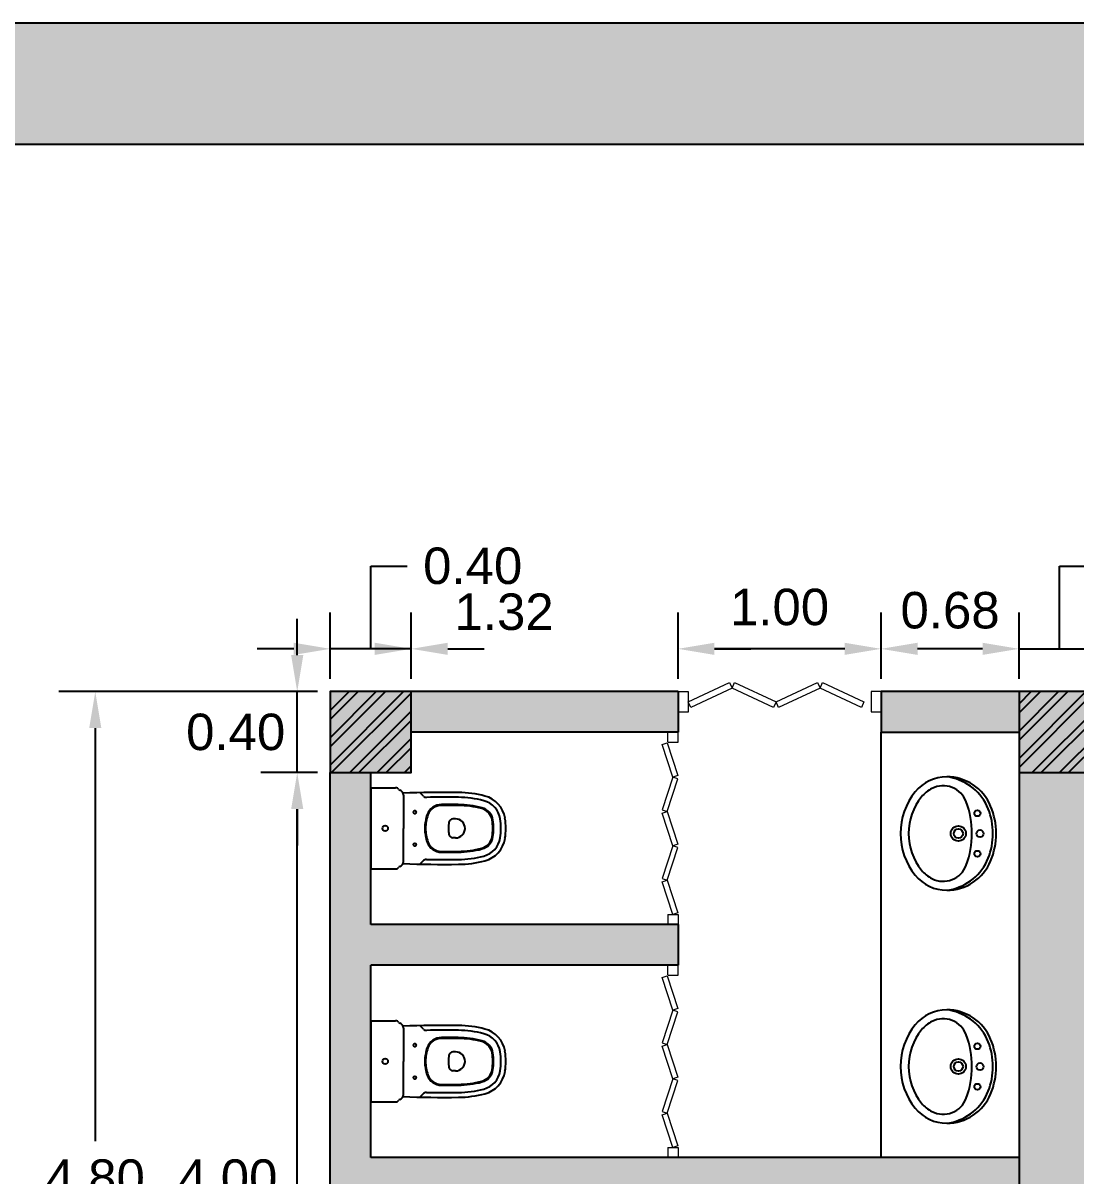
# Model space of a CAD drawing. Header units: millimetres. Extents: x 3409 to 3822, y 896 to 1108.
# Drawn here: x 3680.5 to 3685.7, y 1085.1 to 1090.79 of the extents above; entities that cross this region are included whole.
import ezdxf

# ---------------------------------------------------------------- set-up
doc = ezdxf.new("R2010")
doc.units = ezdxf.units.MM
for name, color, linetype in [('a-epipla', 8, 'Continuous'), ('a-toixoi', 5, 'Continuous'), ('DS_ST_quote 1_50', 7, 'Continuous'), ('edafos', 2, 'Continuous'), ('Layer1', 5, 'Continuous'), ('ypostilwmata', 232, 'Continuous')]:
    doc.layers.add(name, color=color, linetype=linetype)
doc.layers.add('a-portes', color=6, linetype='Continuous', lineweight=9)
doc.styles.get("Standard").update_dxf_attribs({"font": 'arial.ttf'})
doc.dimstyles.get("Standard").update_dxf_attribs({"dimtxt": 0.18, "dimasz": 0.18, "dimexe": 0.18, "dimexo": 0.0625, "dimgap": 0.09, "dimtad": 0, "dimtih": 1, "dimtoh": 1, "dimdec": 4, "dimzin": 0, "dimdsep": 46, "dimtxsty": 'Standard', "dimcen": 0.09, "dimadec": 0, "dimazin": 0, "dimtfac": 1, "dimtdec": 4, "dimtofl": 0, "dimtmove": 0, "dimatfit": 3, "dimfxl": 1, "dimtolj": 1, "dimtzin": 0, "dimarcsym": 0})

# ---------------------------------------------------------------- blocks, each defined once
blk = doc.blocks.new('*D172')
at = {"layer": 'Defpoints', "color": 0, "transparency": 16777216}
for p in [(3685.8188, 1087.7053), (3685.4188, 1087.4941), (3685.8188, 1087.4941)]:
    blk.add_point(p, dxfattribs=at)
at = {"layer": 'DS_ST_quote 1_50', "color": 0, "lineweight": -2, "transparency": 16777216}
for p, q in [((3685.6188, 1087.7053), (3685.6188, 1088.1141)), ((3685.6188, 1088.1141), (3685.7988, 1088.1141)), ((3685.4188, 1087.5566), (3685.4188, 1087.8853)), ((3685.8188, 1087.5566), (3685.8188, 1087.8853)), ((3685.2388, 1087.7053), (3685.0588, 1087.7053)), ((3685.4188, 1087.7053), (3685.8188, 1087.7053)), ((3685.9988, 1087.7053), (3686.1788, 1087.7053))]:
    blk.add_line(p, q, dxfattribs=at)
at = {"layer": 'DS_ST_quote 1_50', "color": 0, "transparency": 16777216}
for points in [[(3685.2388, 1087.7353), (3685.2388, 1087.6753), (3685.4188, 1087.7053)], [(3685.9988, 1087.7353), (3685.9988, 1087.6753), (3685.8188, 1087.7053)]]:
    blk.add_solid(points, dxfattribs=at)
at = {"layer": 'DS_ST_quote 1_50', "color": 0, "transparency": 16777216, "insert": (3686.1222, 1088.1141), "char_height": 0.18, "attachment_point": 5}
blk.add_mtext('\\A1;0.40', dxfattribs=at)
blk = doc.blocks.new('*D229')
at = {"layer": 'Defpoints', "color": 0, "transparency": 16777216}
for p in [(3684.7381, 1087.7053), (3684.7381, 1087.4941), (3685.4188, 1087.4941)]:
    blk.add_point(p, dxfattribs=at)
at = {"layer": 'DS_ST_quote 1_50', "color": 0, "lineweight": -2, "transparency": 16777216}
for p, q in [((3684.7381, 1087.5566), (3684.7381, 1087.8853)), ((3685.4188, 1087.5566), (3685.4188, 1087.8853)), ((3685.2388, 1087.7053), (3684.9181, 1087.7053))]:
    blk.add_line(p, q, dxfattribs=at)
at = {"layer": 'DS_ST_quote 1_50', "color": 0, "transparency": 16777216}
for points in [[(3684.9181, 1087.7353), (3684.9181, 1087.6753), (3684.7381, 1087.7053)], [(3685.2388, 1087.7353), (3685.2388, 1087.6753), (3685.4188, 1087.7053)]]:
    blk.add_solid(points, dxfattribs=at)
at = {"layer": 'DS_ST_quote 1_50', "color": 0, "transparency": 16777216, "insert": (3685.0784, 1087.8947), "char_height": 0.18, "attachment_point": 5}
blk.add_mtext('\\A1;0.68', dxfattribs=at)
blk = doc.blocks.new('*D230')
at = {"layer": 'Defpoints', "color": 0, "transparency": 16777216}
for p in [(3683.7355, 1087.7053), (3683.7355, 1087.4941), (3684.7381, 1087.4941)]:
    blk.add_point(p, dxfattribs=at)
at = {"layer": 'DS_ST_quote 1_50', "color": 0, "lineweight": -2, "transparency": 16777216}
for p, q in [((3683.7355, 1087.5566), (3683.7355, 1087.8853)), ((3684.7381, 1087.5566), (3684.7381, 1087.8853)), ((3684.5581, 1087.7053), (3683.9155, 1087.7053))]:
    blk.add_line(p, q, dxfattribs=at)
at = {"layer": 'DS_ST_quote 1_50', "color": 0, "transparency": 16777216}
for points in [[(3683.9155, 1087.7353), (3683.9155, 1087.6753), (3683.7355, 1087.7053)], [(3684.5581, 1087.7353), (3684.5581, 1087.6753), (3684.7381, 1087.7053)]]:
    blk.add_solid(points, dxfattribs=at)
at = {"layer": 'DS_ST_quote 1_50', "color": 0, "transparency": 16777216, "insert": (3684.2368, 1087.9108), "char_height": 0.18, "attachment_point": 5}
blk.add_mtext('\\A1;1.00', dxfattribs=at)
blk = doc.blocks.new('*D231')
at = {"layer": 'Defpoints', "color": 0, "transparency": 16777216}
for p in [(3682.4188, 1087.7053), (3682.4188, 1087.4941), (3683.7355, 1087.4941)]:
    blk.add_point(p, dxfattribs=at)
at = {"layer": 'DS_ST_quote 1_50', "color": 0, "lineweight": -2, "transparency": 16777216}
for p, q in [((3682.4188, 1087.5566), (3682.4188, 1087.8853)), ((3683.7355, 1087.5566), (3683.7355, 1087.8853)), ((3682.2388, 1087.7053), (3682.0588, 1087.7053)), ((3683.9155, 1087.7053), (3684.0955, 1087.7053))]:
    blk.add_line(p, q, dxfattribs=at)
at = {"layer": 'DS_ST_quote 1_50', "color": 0, "transparency": 16777216}
for points in [[(3682.2388, 1087.7353), (3682.2388, 1087.6753), (3682.4188, 1087.7053)], [(3683.9155, 1087.7353), (3683.9155, 1087.6753), (3683.7355, 1087.7053)]]:
    blk.add_solid(points, dxfattribs=at)
at = {"layer": 'DS_ST_quote 1_50', "color": 0, "transparency": 16777216, "insert": (3682.8771, 1087.8873), "char_height": 0.18, "attachment_point": 5}
blk.add_mtext('\\A1;1.32', dxfattribs=at)
blk = doc.blocks.new('*D249')
at = {"layer": 'Defpoints', "color": 0, "transparency": 16777216}
for p in [(3682.0188, 1087.7053), (3682.0188, 1087.4941), (3682.4188, 1087.4941)]:
    blk.add_point(p, dxfattribs=at)
at = {"layer": 'DS_ST_quote 1_50', "color": 0, "lineweight": -2, "transparency": 16777216}
for p, q in [((3682.2188, 1087.7053), (3682.2188, 1088.1141)), ((3682.2188, 1088.1141), (3682.3988, 1088.1141)), ((3682.0188, 1087.5566), (3682.0188, 1087.8853)), ((3682.4188, 1087.5566), (3682.4188, 1087.8853)), ((3681.8388, 1087.7053), (3681.6588, 1087.7053)), ((3682.4188, 1087.7053), (3682.0188, 1087.7053)), ((3682.5988, 1087.7053), (3682.7788, 1087.7053))]:
    blk.add_line(p, q, dxfattribs=at)
at = {"layer": 'DS_ST_quote 1_50', "color": 0, "transparency": 16777216}
for points in [[(3681.8388, 1087.7353), (3681.8388, 1087.6753), (3682.0188, 1087.7053)], [(3682.5988, 1087.7353), (3682.5988, 1087.6753), (3682.4188, 1087.7053)]]:
    blk.add_solid(points, dxfattribs=at)
at = {"layer": 'DS_ST_quote 1_50', "color": 0, "transparency": 16777216, "insert": (3682.7222, 1088.1141), "char_height": 0.18, "attachment_point": 5}
blk.add_mtext('\\A1;0.40', dxfattribs=at)
blk = doc.blocks.new('*D163')
at = {"layer": 'Defpoints', "color": 0, "transparency": 16777216}
for p in [(3681.8561, 1087.0941), (3682.0188, 1087.0941), (3682.0188, 1083.0941)]:
    blk.add_point(p, dxfattribs=at)
at = {"layer": 'DS_ST_quote 1_50', "color": 0, "lineweight": -2, "transparency": 16777216}
for p, q in [((3681.9563, 1087.0941), (3681.6761, 1087.0941)), ((3681.8561, 1083.2741), (3681.8561, 1086.9141)), ((3681.9563, 1083.0941), (3681.6761, 1083.0941))]:
    blk.add_line(p, q, dxfattribs=at)
at = {"layer": 'DS_ST_quote 1_50', "color": 0, "transparency": 16777216}
for points in [[(3681.8261, 1086.9141), (3681.8861, 1086.9141), (3681.8561, 1087.0941)], [(3681.8261, 1083.2741), (3681.8861, 1083.2741), (3681.8561, 1083.0941)]]:
    blk.add_solid(points, dxfattribs=at)
at = {"layer": 'DS_ST_quote 1_50', "color": 0, "transparency": 16777216, "insert": (3681.5137, 1085.0941), "char_height": 0.18, "attachment_point": 5}
blk.add_mtext('\\A1;4.00', dxfattribs=at)
blk = doc.blocks.new('*D164')
at = {"layer": 'Defpoints', "color": 0, "transparency": 16777216}
for p in [(3681.8561, 1087.4941), (3682.0188, 1087.4941), (3682.0188, 1087.0941)]:
    blk.add_point(p, dxfattribs=at)
at = {"layer": 'DS_ST_quote 1_50', "color": 0, "lineweight": -2, "transparency": 16777216}
for p, q in [((3681.8561, 1087.6741), (3681.8561, 1087.8541)), ((3681.9563, 1087.4941), (3681.6761, 1087.4941)), ((3681.8561, 1087.0941), (3681.8561, 1087.4941)), ((3681.9563, 1087.0941), (3681.6761, 1087.0941)), ((3681.8561, 1086.9141), (3681.8561, 1086.7341))]:
    blk.add_line(p, q, dxfattribs=at)
at = {"layer": 'DS_ST_quote 1_50', "color": 0, "transparency": 16777216}
for points in [[(3681.8261, 1087.6741), (3681.8861, 1087.6741), (3681.8561, 1087.4941)], [(3681.8261, 1086.9141), (3681.8861, 1086.9141), (3681.8561, 1087.0941)]]:
    blk.add_solid(points, dxfattribs=at)
at = {"layer": 'DS_ST_quote 1_50', "color": 0, "transparency": 16777216, "insert": (3681.5524, 1087.2941), "char_height": 0.18, "attachment_point": 5}
blk.add_mtext('\\A1;0.40', dxfattribs=at)
blk = doc.blocks.new('*D222')
at = {"layer": 'Defpoints', "color": 0, "transparency": 16777216}
for p in [(3680.8593, 1087.4941), (3682.0188, 1087.4941), (3682.0188, 1082.6941)]:
    blk.add_point(p, dxfattribs=at)
at = {"layer": 'DS_ST_quote 1_50', "color": 0, "lineweight": -2, "transparency": 16777216}
for p, q in [((3681.9563, 1087.4941), (3680.6793, 1087.4941)), ((3680.8593, 1087.3141), (3680.8593, 1085.276)), ((3680.8593, 1082.8741), (3680.8593, 1084.9122)), ((3681.9563, 1082.6941), (3680.6793, 1082.6941))]:
    blk.add_line(p, q, dxfattribs=at)
at = {"layer": 'DS_ST_quote 1_50', "color": 0, "transparency": 16777216}
for points in [[(3680.8293, 1087.3141), (3680.8893, 1087.3141), (3680.8593, 1087.4941)], [(3680.8293, 1082.8741), (3680.8893, 1082.8741), (3680.8593, 1082.6941)]]:
    blk.add_solid(points, dxfattribs=at)
at = {"layer": 'DS_ST_quote 1_50', "color": 0, "transparency": 16777216, "insert": (3680.8593, 1085.0941), "char_height": 0.18, "attachment_point": 5}
blk.add_mtext('\\A1;4.80', dxfattribs=at)

msp = doc.modelspace()

# ---------------------------------------------------------------- hatches: boundary and pattern name
at = {"layer": 'a-epipla'}
h = msp.add_hatch(dxfattribs=at)
h.set_pattern_fill('ANSI32', color=256, scale=0.01)
h.set_pattern_definition([(45, (264.24471, 2.56293), (-0.067351921, 0.067351921), []), (45, (264.28961, 2.56293), (-0.067351921, 0.067351921), [])])
h.paths.add_polyline_path([(3682.4188, 1087.4941), (3682.0188, 1087.4941), (3682.0188, 1087.0941), (3682.4188, 1087.0941)])
h.paths.add_polyline_path([(3685.8188, 1087.4941), (3685.4188, 1087.4941), (3685.4188, 1087.0941), (3685.8188, 1087.0941)])
h.paths.add_polyline_path([(3689.2188, 1087.4941), (3688.8188, 1087.4941), (3688.8188, 1087.0941), (3689.2188, 1087.0941)])
h.paths.add_polyline_path([(3692.6188, 1087.4941), (3692.2188, 1087.4941), (3692.2188, 1087.0941), (3692.6188, 1087.0941)])
h.paths.add_polyline_path([(3696.0188, 1087.4941), (3695.6188, 1087.4941), (3695.6188, 1087.0941), (3696.0188, 1087.0941)])
h.paths.add_polyline_path([(3696.0188, 1083.0941), (3695.6188, 1083.0941), (3695.6188, 1082.6941), (3696.0188, 1082.6941)])
h.paths.add_polyline_path([(3692.6188, 1083.0941), (3692.2188, 1083.0941), (3692.2188, 1082.6941), (3692.6188, 1082.6941)])
h.paths.add_polyline_path([(3689.2188, 1083.0941), (3688.8188, 1083.0941), (3688.8188, 1082.6941), (3689.2188, 1082.6941)])
h.paths.add_polyline_path([(3685.8188, 1083.0941), (3685.4188, 1083.0941), (3685.4188, 1082.6941), (3685.8188, 1082.6941)])
h.paths.add_polyline_path([(3682.4188, 1083.0941), (3682.0188, 1083.0941), (3682.0188, 1082.6941), (3682.4188, 1082.6941)])
h.paths.add_polyline_path([(3699.4188, 1087.4941), (3699.0188, 1087.4941), (3699.0188, 1087.0941), (3699.4188, 1087.0941)])
h.paths.add_polyline_path([(3702.8188, 1087.4941), (3702.4188, 1087.4941), (3702.4188, 1087.0941), (3702.8188, 1087.0941)])
h.paths.add_polyline_path([(3706.2188, 1087.4941), (3705.8188, 1087.4941), (3705.8188, 1087.0941), (3706.2188, 1087.0941)])
h.paths.add_polyline_path([(3709.6188, 1087.4941), (3709.2188, 1087.4941), (3709.2188, 1087.0941), (3709.6188, 1087.0941)])
h.paths.add_polyline_path([(3709.6188, 1083.0941), (3709.2188, 1083.0941), (3709.2188, 1082.6941), (3709.6188, 1082.6941)])
h.paths.add_polyline_path([(3706.2188, 1083.0941), (3705.8188, 1083.0941), (3705.8188, 1082.6941), (3706.2188, 1082.6941)])
h.paths.add_polyline_path([(3702.8188, 1083.0941), (3702.4188, 1083.0941), (3702.4188, 1082.6941), (3702.8188, 1082.6941)])
h.paths.add_polyline_path([(3699.4188, 1083.0941), (3699.0188, 1083.0941), (3699.0188, 1082.6941), (3699.4188, 1082.6941)])
h.paths.add_polyline_path([(3716.0188, 1087.4941), (3715.6188, 1087.4941), (3715.6188, 1087.0941), (3716.0188, 1087.0941)])
h.paths.add_polyline_path([(3719.4188, 1087.4941), (3719.0188, 1087.4941), (3719.0188, 1087.0941), (3719.4188, 1087.0941)])
h.paths.add_polyline_path([(3722.8188, 1087.4941), (3722.4188, 1087.4941), (3722.4188, 1087.0941), (3722.8188, 1087.0941)])
h.paths.add_polyline_path([(3726.2188, 1087.4941), (3725.8188, 1087.4941), (3725.8188, 1087.0941), (3726.2188, 1087.0941)])
h.paths.add_polyline_path([(3716.0188, 1083.0941), (3715.6188, 1083.0941), (3715.6188, 1082.6941), (3716.0188, 1082.6941)])
h.paths.add_polyline_path([(3719.4188, 1083.0941), (3719.0188, 1083.0941), (3719.0188, 1082.6941), (3719.4188, 1082.6941)])
h.paths.add_polyline_path([(3722.8188, 1083.0941), (3722.4188, 1083.0941), (3722.4188, 1082.6941), (3722.8188, 1082.6941)])
h.paths.add_polyline_path([(3726.2188, 1083.0941), (3725.8188, 1083.0941), (3725.8188, 1082.6941), (3726.2188, 1082.6941)])
h.paths.add_polyline_path([(3729.6188, 1087.4941), (3729.2188, 1087.4941), (3729.2188, 1087.0941), (3729.6188, 1087.0941)])
h.paths.add_polyline_path([(3733.0188, 1087.4941), (3732.6188, 1087.4941), (3732.6188, 1087.0941), (3733.0188, 1087.0941)])
h.paths.add_polyline_path([(3736.4188, 1087.4941), (3736.0188, 1087.4941), (3736.0188, 1087.0941), (3736.4188, 1087.0941)])
h.paths.add_polyline_path([(3739.8188, 1087.4941), (3739.4188, 1087.4941), (3739.4188, 1087.0941), (3739.8188, 1087.0941)])
h.paths.add_polyline_path([(3743.2188, 1087.4941), (3742.8188, 1087.4941), (3742.8188, 1087.0941), (3743.2188, 1087.0941)])
h.paths.add_polyline_path([(3743.2188, 1083.0941), (3742.8188, 1083.0941), (3742.8188, 1082.6941), (3743.2188, 1082.6941)])
h.paths.add_polyline_path([(3739.8188, 1083.0941), (3739.4188, 1083.0941), (3739.4188, 1082.6941), (3739.8188, 1082.6941)])
h.paths.add_polyline_path([(3736.4188, 1083.0941), (3736.0188, 1083.0941), (3736.0188, 1082.6941), (3736.4188, 1082.6941)])
h.paths.add_polyline_path([(3733.0188, 1083.0941), (3732.6188, 1083.0941), (3732.6188, 1082.6941), (3733.0188, 1082.6941)])
h.paths.add_polyline_path([(3729.6188, 1083.0941), (3729.2188, 1083.0941), (3729.2188, 1082.6941), (3729.6188, 1082.6941)])
h = msp.add_hatch(dxfattribs=at)
h.set_pattern_fill('AR-CONC', color=256, scale=0.00088)
h.set_pattern_definition([(50, (264.24471, 2.56293), (0.1603225087, -0.0140263953), [0.016764, -0.184404]), (355, (264.24471, 2.56293), (-0.031014211, 0.168130024), [0.0134112, -0.147523714]), (100.4514447, (264.25807, 2.56176), (0.1293082974, 0.154103622), [0.014247208, -0.156719415]), (46.1842, (264.24471, 2.60764), (0.238549556, -0.036997249), [0.025146, -0.276606]), (96.6355576, (264.2646, 2.60455), (0.208915638, 0.21773499), [0.02137082, -0.235079335]), (351.184151, (264.2447, 2.60764), (0.208915638, 0.21773499), [0.020116771, -0.221284564]), (21, (264.26706, 2.59646), (0.1334206643, -0.0899933744), [0.016764, -0.184404]), (326, (264.26706, 2.59646), (0.054385785, 0.16208541), [0.0134112, -0.1475232]), (71.451445, (264.27818, 2.58896), (0.187806449, 0.0720920366), [0.014247208, -0.156719145]), (37.5, (264.24471, 2.562933), (0.0027179709, 0.0744084342), [0, -0.14573504, 0, -0.1497584, 0, -0.148082]), (7.5, (264.24471, 2.56293), (0.058801303, 0.0881589058), [0, -0.08538464, 0, -0.14238224, 0, -0.0564388]), (327.5, (264.194866, 2.56293), (0.1193197237, -0.0050412947), [0, -0.05588, 0, -0.1743456, 0, -0.2313432]), (317.5, (264.17251, 2.56293), (0.1303536796, 0.022375312), [0, -0.072644, 0, -0.11578336, 0, -0.1642872])])
h.paths.add_polyline_path([(3682.4188, 1087.4941), (3682.0188, 1087.4941), (3682.0188, 1087.0941), (3682.4188, 1087.0941)])
h.paths.add_polyline_path([(3685.8188, 1087.4941), (3685.4188, 1087.4941), (3685.4188, 1087.0941), (3685.8188, 1087.0941)])
h.paths.add_polyline_path([(3682.4188, 1083.0941), (3682.0188, 1083.0941), (3682.0188, 1082.6941), (3682.4188, 1082.6941)])
h.paths.add_polyline_path([(3685.8188, 1083.0941), (3685.4188, 1083.0941), (3685.4188, 1082.6941), (3685.8188, 1082.6941)])
h.paths.add_polyline_path([(3689.2188, 1087.4941), (3688.8188, 1087.4941), (3688.8188, 1087.0941), (3689.2188, 1087.0941)])
h.paths.add_polyline_path([(3689.2188, 1083.0941), (3688.8188, 1083.0941), (3688.8188, 1082.6941), (3689.2188, 1082.6941)])
h.paths.add_polyline_path([(3692.6188, 1083.0941), (3692.2188, 1083.0941), (3692.2188, 1082.6941), (3692.6188, 1082.6941)])
h.paths.add_polyline_path([(3692.6188, 1087.4941), (3692.2188, 1087.4941), (3692.2188, 1087.0941), (3692.6188, 1087.0941)])
h.paths.add_polyline_path([(3696.0188, 1087.4941), (3695.6188, 1087.4941), (3695.6188, 1087.0941), (3696.0188, 1087.0941)])
h.paths.add_polyline_path([(3696.0188, 1083.0941), (3695.6188, 1083.0941), (3695.6188, 1082.6941), (3696.0188, 1082.6941)])
h.paths.add_polyline_path([(3699.4188, 1083.0941), (3699.0188, 1083.0941), (3699.0188, 1082.6941), (3699.4188, 1082.6941)])
h.paths.add_polyline_path([(3699.4188, 1087.4941), (3699.0188, 1087.4941), (3699.0188, 1087.0941), (3699.4188, 1087.0941)])
h.paths.add_polyline_path([(3702.8188, 1087.4941), (3702.4188, 1087.4941), (3702.4188, 1087.0941), (3702.8188, 1087.0941)])
h.paths.add_polyline_path([(3702.8188, 1083.0941), (3702.4188, 1083.0941), (3702.4188, 1082.6941), (3702.8188, 1082.6941)])
h.paths.add_polyline_path([(3706.2188, 1087.4941), (3705.8188, 1087.4941), (3705.8188, 1087.0941), (3706.2188, 1087.0941)])
h.paths.add_polyline_path([(3706.2188, 1083.0941), (3705.8188, 1083.0941), (3705.8188, 1082.6941), (3706.2188, 1082.6941)])
h.paths.add_polyline_path([(3709.6188, 1087.4941), (3709.2188, 1087.4941), (3709.2188, 1087.0941), (3709.6188, 1087.0941)])
h.paths.add_polyline_path([(3709.6188, 1083.0941), (3709.2188, 1083.0941), (3709.2188, 1082.6941), (3709.6188, 1082.6941)])
h.paths.add_polyline_path([(3716.0188, 1087.4941), (3715.6188, 1087.4941), (3715.6188, 1087.0941), (3716.0188, 1087.0941)])
h.paths.add_polyline_path([(3719.4188, 1087.4941), (3719.0188, 1087.4941), (3719.0188, 1087.0941), (3719.4188, 1087.0941)])
h.paths.add_polyline_path([(3716.0188, 1083.0941), (3715.6188, 1083.0941), (3715.6188, 1082.6941), (3716.0188, 1082.6941)])
h.paths.add_polyline_path([(3719.4188, 1083.0941), (3719.0188, 1083.0941), (3719.0188, 1082.6941), (3719.4188, 1082.6941)])
h.paths.add_polyline_path([(3722.8188, 1087.4941), (3722.4188, 1087.4941), (3722.4188, 1087.0941), (3722.8188, 1087.0941)])
h.paths.add_polyline_path([(3722.8188, 1083.0941), (3722.4188, 1083.0941), (3722.4188, 1082.6941), (3722.8188, 1082.6941)])
h.paths.add_polyline_path([(3726.2188, 1087.4941), (3725.8188, 1087.4941), (3725.8188, 1087.0941), (3726.2188, 1087.0941)])
h.paths.add_polyline_path([(3726.2188, 1083.0941), (3725.8188, 1083.0941), (3725.8188, 1082.6941), (3726.2188, 1082.6941)])
h.paths.add_polyline_path([(3729.6188, 1087.4941), (3729.2188, 1087.4941), (3729.2188, 1087.0941), (3729.6188, 1087.0941)])
h.paths.add_polyline_path([(3729.6188, 1083.0941), (3729.2188, 1083.0941), (3729.2188, 1082.6941), (3729.6188, 1082.6941)])
h.paths.add_polyline_path([(3733.0188, 1087.4941), (3732.6188, 1087.4941), (3732.6188, 1087.0941), (3733.0188, 1087.0941)])
h.paths.add_polyline_path([(3733.0188, 1083.0941), (3732.6188, 1083.0941), (3732.6188, 1082.6941), (3733.0188, 1082.6941)])
h.paths.add_polyline_path([(3736.4188, 1087.4941), (3736.0188, 1087.4941), (3736.0188, 1087.0941), (3736.4188, 1087.0941)])
h.paths.add_polyline_path([(3736.4188, 1083.0941), (3736.0188, 1083.0941), (3736.0188, 1082.6941), (3736.4188, 1082.6941)])
h.paths.add_polyline_path([(3739.8188, 1087.4941), (3739.4188, 1087.4941), (3739.4188, 1087.0941), (3739.8188, 1087.0941)])
h.paths.add_polyline_path([(3739.8188, 1083.0941), (3739.4188, 1083.0941), (3739.4188, 1082.6941), (3739.8188, 1082.6941)])
h.paths.add_polyline_path([(3743.2188, 1083.0941), (3742.8188, 1083.0941), (3742.8188, 1082.6941), (3743.2188, 1082.6941)])
h.paths.add_polyline_path([(3743.2188, 1087.4941), (3742.8188, 1087.4941), (3742.8188, 1087.0941), (3743.2188, 1087.0941)])
at = {"layer": 'Layer1'}
h = msp.add_hatch(color=256, dxfattribs=at)
h.dxf.hatch_style = 1
h.paths.add_polyline_path([(3679.1188, 1080.6941), (3679.7188, 1080.6941), (3679.7188, 1090.194), (3696.0188, 1090.194), (3696.0188, 1090.794), (3679.1188, 1090.794)])
h.paths.add_polyline_path([(3682.2188, 1084.9941), (3685.4188, 1084.9941), (3685.4188, 1085.1941), (3682.2188, 1085.1941), (3682.2188, 1086.1441), (3683.7355, 1086.1441), (3683.7355, 1086.3441), (3682.2188, 1086.3441), (3682.2188, 1087.0941), (3682.0188, 1087.0941), (3682.0188, 1083.0941), (3682.2188, 1083.0941), (3682.2188, 1083.8441), (3683.7355, 1083.8441), (3683.7355, 1084.0441), (3682.2188, 1084.0441)], flags=17)
h.paths.add_polyline_path([(3683.7355, 1087.2941), (3683.7355, 1087.4941), (3682.4188, 1087.4941), (3682.4188, 1087.2941)], flags=17)
h.paths.add_polyline_path([(3685.4188, 1087.2941), (3685.4188, 1087.4941), (3684.7381, 1087.4941), (3684.7381, 1087.2941)], flags=17)
h.paths.add_polyline_path([(3682.4188, 1082.8941), (3682.4188, 1082.6941), (3683.7354, 1082.6941), (3683.7355, 1082.8941)], flags=17)
h.paths.add_polyline_path([(3684.7381, 1082.8941), (3684.738, 1082.6941), (3685.4188, 1082.6941), (3685.4188, 1082.8941)], flags=17)
h.paths.add_polyline_path([(3685.8188, 1087.0941), (3685.4188, 1087.0941), (3685.4188, 1083.0941), (3685.8188, 1083.0941)], flags=17)
h.paths.add_polyline_path([(3695.6188, 1083.0941), (3696.0188, 1083.0941), (3696.0188, 1087.0941), (3695.6188, 1087.0941)])
h.paths.add_polyline_path([(3699.4188, 1087.0941), (3699.0188, 1087.0941), (3699.0188, 1083.0941), (3699.4188, 1083.0941)])
h.paths.add_polyline_path([(3709.6188, 1087.0941), (3709.2188, 1087.0941), (3709.2188, 1083.2252), (3709.2188, 1083.0941), (3709.6188, 1083.0941)])
h.paths.add_polyline_path([(3715.6188, 1083.0941), (3716.0188, 1083.0941), (3716.0188, 1087.0941), (3715.6188, 1087.0941)])

# ---------------------------------------------------------------- linework, layer by layer
at = {"layer": 'a-epipla'}
for p, q in [((3684.7382, 1085.1941), (3684.7383, 1087.2941)), ((3682.2188, 1087.0191), (3682.3415, 1087.0191)), ((3682.2188, 1087.0191), (3682.2188, 1086.6191)), ((3682.4795, 1086.9779), (3682.462, 1086.9955)), ((3682.3805, 1086.9831), (3682.3805, 1086.8191)), ((3682.3805, 1086.6551), (3682.3805, 1086.8191)), ((3682.6375, 1086.8661), (3682.6248, 1086.8661)), ((3682.6375, 1086.7721), (3682.6248, 1086.7721)), ((3682.4795, 1086.6602), (3682.462, 1086.6427)), ((3682.2188, 1086.6191), (3682.3415, 1086.6191)), ((3682.2188, 1085.8691), (3682.3415, 1085.8691)), ((3682.2188, 1085.8691), (3682.2188, 1085.4691)), ((3682.3805, 1085.8331), (3682.3805, 1085.6691)), ((3682.4795, 1085.8279), (3682.462, 1085.8455)), ((3682.6375, 1085.7161), (3682.6248, 1085.7161)), ((3682.3805, 1085.5051), (3682.3805, 1085.6691)), ((3682.6375, 1085.6221), (3682.6248, 1085.6221)), ((3682.4795, 1085.5102), (3682.462, 1085.4927)), ((3682.2188, 1085.4691), (3682.3415, 1085.4691))]:
    msp.add_line(p, q, dxfattribs=at)
for centre, radius in [((3682.4365, 1086.8991), 0.0075), ((3685.2132, 1086.8937), 0.015), ((3682.2905, 1086.8191), 0.0135), ((3682.2905, 1086.8191), 0.0135), ((3685.1192, 1086.7937), 0.0375), ((3685.1192, 1086.7937), 0.023), ((3685.2262, 1086.7937), 0.0175), ((3682.4365, 1086.7391), 0.0075), ((3685.2132, 1086.6937), 0.015), ((3682.4365, 1085.7491), 0.0075), ((3685.2132, 1085.7437), 0.015), ((3682.2905, 1085.6691), 0.0135), ((3682.2905, 1085.6691), 0.0135), ((3685.1192, 1085.6437), 0.0375), ((3685.1192, 1085.6437), 0.023), ((3685.2262, 1085.6437), 0.0175), ((3682.4365, 1085.5891), 0.0075), ((3685.2132, 1085.5437), 0.015)]:
    msp.add_circle(centre, radius, dxfattribs=at)
for centre, radius, start, end in [((3685.0617, 1086.8737), 0.2, 90, 140.9171), ((3685.0617, 1086.8387), 0.235, 22.7144, 90), ((3685.028, 1086.818), 0.258, 22.1793, 79.0033), ((3682.3415, 1087.0001), 0.019, 34.9372, 90), ((3682.3653, 1087.0167), 0.01, 214.9372, 253.7848), ((3682.3555, 1086.9831), 0.025, 360, 73.7848), ((3682.5835, 1081.4968), 5.5, 89.2905, 92.1362), ((3682.6448, 1086.4464), 0.55, 75.4605, 89.2905), ((3685.028, 1086.7695), 0.258, 277.4953, 277.4953), ((3685.1602, 1086.7937), 0.3269, 140.9171, 180), ((3685.0617, 1086.8737), 0.16, 117.069, 140.9171), ((3685.0442, 1086.908), 0.1215, 20.3585, 117.069), ((3682.4937, 1086.9921), 0.02, 225, 270.9364), ((3682.5835, 1081.4968), 5.476, 89.2905, 90.9364), ((3682.5681, 1086.8618), 0.075, 90.1648, 160.016), ((3682.5681, 1086.8618), 0.071, 90.1648, 160.016), ((3682.5835, 1081.4968), 5.44, 89.2905, 90.1648), ((3682.5835, 1081.4968), 5.436, 89.2905, 90.1648), ((3682.6448, 1086.4464), 0.49, 75.4605, 89.2905), ((3682.6448, 1086.4464), 0.486, 75.4605, 89.2905), ((3682.6448, 1086.4464), 0.526, 75.4605, 89.2905), ((3682.7492, 1086.8491), 0.11, 8.8162, 75.4605), ((3682.7492, 1086.8491), 0.134, 8.8162, 75.4605), ((3685.1602, 1086.7937), 0.2869, 140.9171, 180), ((3684.7362, 1086.7937), 0.45, 360, 20.3585), ((3684.9542, 1086.7937), 0.3515, 360, 22.7144), ((3682.6855, 1086.8191), 0.2, 160.016, 180), ((3682.6855, 1086.8191), 0.196, 160.016, 180), ((3682.7492, 1086.8491), 0.07, 8.8162, 75.4605), ((3682.7492, 1086.8491), 0.074, 8.8162, 75.4605), ((3684.9542, 1086.7937), 0.3355, 360, 21.2533), ((3682.6855, 1086.8191), 0.2, 180, 199.984), ((3682.6855, 1086.8191), 0.196, 180, 199.984), ((3682.7825, 1086.8191), 0.18, 170.2849, 180), ((3682.7825, 1086.8191), 0.18, 180, 189.7151), ((3682.6248, 1086.8461), 0.02, 90, 170.2849), ((3682.6375, 1086.8191), 0.047, 360, 90), ((3682.6375, 1086.8191), 0.047, 270, 360), ((3682.5555, 1086.8191), 0.266, 360, 8.8162), ((3682.5555, 1086.8191), 0.266, 351.1838, 360), ((3682.5555, 1086.8191), 0.27, 360, 8.8162), ((3682.5555, 1086.8191), 0.27, 351.1838, 360), ((3682.5555, 1086.8191), 0.306, 360, 8.8162), ((3682.5555, 1086.8191), 0.306, 351.1838, 360), ((3682.5555, 1086.8191), 0.33, 360, 8.8162), ((3682.5555, 1086.8191), 0.33, 351.1838, 360), ((3682.6248, 1086.7921), 0.02, 189.7151, 270), ((3682.7492, 1086.789), 0.07, 284.5395, 351.1838), ((3682.7492, 1086.789), 0.074, 284.5395, 351.1838), ((3682.7492, 1086.789), 0.11, 284.5395, 351.1838), ((3682.7492, 1086.789), 0.134, 284.5395, 351.1838), ((3685.1602, 1086.7937), 0.3269, 180, 219.0829), ((3685.1602, 1086.7937), 0.2869, 180, 219.0829), ((3684.7362, 1086.7937), 0.45, 339.6415, 360), ((3684.9542, 1086.7937), 0.3355, 338.7467, 360), ((3684.9542, 1086.7937), 0.3515, 337.2856, 360), ((3682.5681, 1086.7764), 0.075, 199.984, 269.8352), ((3682.5681, 1086.7764), 0.071, 199.984, 269.8352), ((3682.5835, 1092.1413), 5.436, 269.8352, 270.7095), ((3682.5835, 1092.1413), 5.44, 269.8352, 270.7095), ((3682.6448, 1087.1917), 0.486, 270.7095, 284.5395), ((3682.6448, 1087.1917), 0.49, 270.7095, 284.5395), ((3682.3555, 1086.6551), 0.025, 286.2152, 0), ((3682.5835, 1092.1413), 5.5, 267.8638, 270.7095), ((3682.4937, 1086.6461), 0.02, 89.0636, 135), ((3682.5835, 1092.1413), 5.476, 269.0636, 270.7095), ((3682.6448, 1087.1917), 0.526, 270.7095, 284.5395), ((3682.6448, 1087.1917), 0.55, 270.7095, 284.5395), ((3685.0617, 1086.7487), 0.235, 270, 337.2856), ((3685.028, 1086.7695), 0.258, 280.9967, 337.8207), ((3682.3415, 1086.6381), 0.019, 270, 325.0628), ((3682.3653, 1086.6215), 0.01, 106.2152, 145.0628), ((3685.0617, 1086.7137), 0.2, 219.0829, 270), ((3685.0617, 1086.7137), 0.16, 219.0829, 242.931), ((3685.0442, 1086.6794), 0.1215, 242.931, 339.6415), ((3685.0617, 1085.7237), 0.2, 90, 140.9171), ((3685.0617, 1085.6887), 0.235, 22.7144, 90), ((3685.028, 1085.668), 0.258, 22.1793, 79.0033), ((3682.3415, 1085.8501), 0.019, 34.9372, 90), ((3682.3653, 1085.8667), 0.01, 214.9372, 253.7848), ((3682.3555, 1085.8331), 0.025, 360, 73.7848), ((3685.028, 1085.6195), 0.258, 277.4953, 277.4953), ((3685.1602, 1085.6437), 0.3269, 140.9171, 180), ((3685.0617, 1085.7237), 0.16, 117.069, 140.9171), ((3685.0442, 1085.758), 0.1215, 20.3585, 117.069), ((3682.5835, 1080.3468), 5.5, 89.2905, 92.1362), ((3682.4937, 1085.8421), 0.02, 225, 270.9364), ((3682.5835, 1080.3468), 5.476, 89.2905, 90.9364), ((3682.6448, 1085.2964), 0.526, 75.4605, 89.2905), ((3682.6448, 1085.2964), 0.55, 75.4605, 89.2905), ((3682.7492, 1085.6991), 0.11, 8.8162, 75.4605), ((3682.7492, 1085.6991), 0.134, 8.8162, 75.4605), ((3685.1602, 1085.6437), 0.2869, 140.9171, 180), ((3684.7362, 1085.6437), 0.45, 360, 20.3585), ((3682.6855, 1085.6691), 0.2, 160.016, 180), ((3682.6855, 1085.6691), 0.196, 160.016, 180), ((3682.5681, 1085.7118), 0.075, 90.1648, 160.016), ((3682.5681, 1085.7118), 0.071, 90.1648, 160.016), ((3682.5835, 1080.3468), 5.44, 89.2905, 90.1648), ((3682.5835, 1080.3468), 5.436, 89.2905, 90.1648), ((3682.6448, 1085.2964), 0.49, 75.4605, 89.2905), ((3682.6448, 1085.2964), 0.486, 75.4605, 89.2905), ((3682.7492, 1085.6991), 0.07, 8.8162, 75.4605), ((3682.7492, 1085.6991), 0.074, 8.8162, 75.4605), ((3684.9542, 1085.6437), 0.3355, 360, 21.2533), ((3684.9542, 1085.6437), 0.3515, 360, 22.7144), ((3682.7825, 1085.6691), 0.18, 170.2849, 180), ((3682.6248, 1085.6961), 0.02, 90, 170.2849), ((3682.6375, 1085.6691), 0.047, 360, 90), ((3682.5555, 1085.6691), 0.266, 360, 8.8162), ((3682.5555, 1085.6691), 0.27, 360, 8.8162), ((3682.5555, 1085.6691), 0.306, 360, 8.8162), ((3682.5555, 1085.6691), 0.33, 360, 8.8162), ((3682.6855, 1085.6691), 0.2, 180, 199.984), ((3682.6855, 1085.6691), 0.196, 180, 199.984), ((3682.7825, 1085.6691), 0.18, 180, 189.7151), ((3682.6248, 1085.6421), 0.02, 189.7151, 270), ((3682.6375, 1085.6691), 0.047, 270, 360), ((3682.7492, 1085.639), 0.07, 284.5395, 351.1838), ((3682.7492, 1085.639), 0.074, 284.5395, 351.1838), ((3682.7492, 1085.639), 0.11, 284.5395, 351.1838), ((3682.5555, 1085.6691), 0.266, 351.1838, 360), ((3682.5555, 1085.6691), 0.27, 351.1838, 360), ((3682.5555, 1085.6691), 0.306, 351.1838, 360), ((3682.5555, 1085.6691), 0.33, 351.1838, 360), ((3685.1602, 1085.6437), 0.3269, 180, 219.0829), ((3685.1602, 1085.6437), 0.2869, 180, 219.0829), ((3684.7362, 1085.6437), 0.45, 339.6415, 360), ((3684.9542, 1085.6437), 0.3355, 338.7467, 360), ((3684.9542, 1085.6437), 0.3515, 337.2856, 360), ((3682.5681, 1085.6264), 0.075, 199.984, 269.8352), ((3682.5681, 1085.6264), 0.071, 199.984, 269.8352), ((3682.6448, 1086.0417), 0.486, 270.7095, 284.5395), ((3682.6448, 1086.0417), 0.49, 270.7095, 284.5395), ((3682.7492, 1085.639), 0.134, 284.5395, 351.1838), ((3682.4937, 1085.4961), 0.02, 89.0636, 135), ((3682.5835, 1090.9913), 5.476, 269.0636, 270.7095), ((3682.5835, 1090.9913), 5.436, 269.8352, 270.7095), ((3682.5835, 1090.9913), 5.44, 269.8352, 270.7095), ((3682.6448, 1086.0417), 0.526, 270.7095, 284.5395), ((3682.6448, 1086.0417), 0.55, 270.7095, 284.5395), ((3685.0617, 1085.5987), 0.235, 270, 337.2856), ((3685.028, 1085.6195), 0.258, 280.9967, 337.8207), ((3682.3415, 1085.4881), 0.019, 270, 325.0628), ((3682.3653, 1085.4715), 0.01, 106.2152, 145.0628), ((3682.3555, 1085.5051), 0.025, 286.2152, 0), ((3682.5835, 1090.9913), 5.5, 267.8638, 270.7095), ((3685.0617, 1085.5637), 0.16, 219.0829, 242.931), ((3685.0442, 1085.5294), 0.1215, 242.931, 339.6415), ((3685.0617, 1085.5637), 0.2, 219.0829, 270)]:
    msp.add_arc(centre, radius, start, end, dxfattribs=at)
at = {"layer": 'a-portes'}
for p, q in [((3683.6855, 1087.2441), (3683.6855, 1087.2941)), ((3683.7355, 1087.2441), (3683.7355, 1087.2941)), ((3683.6855, 1087.2441), (3683.7355, 1087.2441)), ((3683.6855, 1086.3941), (3683.6855, 1086.3441)), ((3683.6855, 1086.3941), (3683.7355, 1086.3941)), ((3683.7355, 1086.3941), (3683.7355, 1086.3441)), ((3683.6855, 1086.0941), (3683.6855, 1086.1441)), ((3683.7355, 1086.0941), (3683.7355, 1086.1441)), ((3683.6855, 1086.0941), (3683.7355, 1086.0941)), ((3683.6855, 1085.2441), (3683.6855, 1085.1941)), ((3683.6855, 1085.2441), (3683.7355, 1085.2441)), ((3683.7355, 1085.2441), (3683.7355, 1085.1941))]:
    msp.add_line(p, q, dxfattribs=at)
for points in [[(3683.7855, 1087.4433), (3683.99, 1087.5386), (3684.0025, 1087.5118), (3683.798, 1087.4165)], [(3684.015, 1087.5386), (3684.2195, 1087.4433), (3684.207, 1087.4165), (3684.0025, 1087.5118)], [(3684.2195, 1087.4433), (3684.424, 1087.5386), (3684.4365, 1087.5118), (3684.232, 1087.4165)], [(3684.449, 1087.5386), (3684.6535, 1087.4433), (3684.641, 1087.4165), (3684.4365, 1087.5118)], [(3683.7343, 1087.0794), (3683.7105, 1087.0717), (3683.658, 1087.2334), (3683.6818, 1087.2411)], [(3683.658, 1086.91), (3683.6818, 1086.9023), (3683.7343, 1087.064), (3683.7105, 1087.0717)], [(3683.7343, 1086.7406), (3683.7105, 1086.7329), (3683.658, 1086.8946), (3683.6818, 1086.9023)], [(3683.658, 1086.5712), (3683.6818, 1086.5635), (3683.7343, 1086.7252), (3683.7105, 1086.7329)], [(3683.7343, 1086.4018), (3683.7105, 1086.3941), (3683.658, 1086.5558), (3683.6818, 1086.5635)], [(3683.7343, 1085.9294), (3683.7105, 1085.9217), (3683.658, 1086.0834), (3683.6818, 1086.0911)], [(3683.658, 1085.76), (3683.6818, 1085.7523), (3683.7343, 1085.914), (3683.7105, 1085.9217)], [(3683.7343, 1085.5906), (3683.7105, 1085.5829), (3683.658, 1085.7446), (3683.6818, 1085.7523)], [(3683.658, 1085.4212), (3683.6818, 1085.4135), (3683.7343, 1085.5752), (3683.7105, 1085.5829)], [(3683.7343, 1085.2518), (3683.7105, 1085.2441), (3683.658, 1085.4058), (3683.6818, 1085.4135)]]:
    msp.add_lwpolyline(points, close=True, dxfattribs=at)
for points in [[(3683.7355, 1087.4941), (3683.7855, 1087.4941), (3683.7855, 1087.3924), (3683.7355, 1087.3924)], [(3684.7381, 1087.4941), (3684.6881, 1087.4941), (3684.6881, 1087.3937), (3684.7381, 1087.3938)]]:
    msp.add_lwpolyline(points, dxfattribs=at)
at = {"layer": 'a-toixoi'}
for p, q in [((3696.0188, 1090.194), (3679.7188, 1090.194)), ((3683.7355, 1087.4941), (3682.4188, 1087.4941)), ((3683.7355, 1087.4941), (3683.7355, 1087.2941)), ((3685.4188, 1087.4941), (3684.7381, 1087.4941)), ((3684.7381, 1087.4941), (3684.7381, 1087.2941)), ((3683.7355, 1087.2941), (3682.4188, 1087.2941)), ((3684.7381, 1087.2941), (3685.4188, 1087.2941)), ((3682.0188, 1083.0941), (3682.0188, 1087.0941)), ((3682.2188, 1086.3441), (3682.2188, 1087.0941)), ((3685.4188, 1087.0941), (3685.4188, 1083.0941)), ((3683.7355, 1086.3441), (3682.2188, 1086.3441)), ((3683.7355, 1086.3441), (3683.7355, 1086.1441)), ((3682.2188, 1085.1941), (3682.2188, 1086.1441)), ((3683.7355, 1086.1441), (3682.2188, 1086.1441)), ((3685.4188, 1085.1941), (3682.2188, 1085.1941))]:
    msp.add_line(p, q, dxfattribs=at)
at = {"layer": 'edafos'}
msp.add_line((3750.6013, 1090.794), (3674.3688, 1090.794), dxfattribs=at)
at = {"layer": 'ypostilwmata'}
for points in [[(3682.4188, 1087.4941), (3682.0188, 1087.4941), (3682.0188, 1087.0941), (3682.4188, 1087.0941)], [(3685.8188, 1087.4941), (3685.4188, 1087.4941), (3685.4188, 1087.0941), (3685.8188, 1087.0941)]]:
    msp.add_lwpolyline(points, close=True, dxfattribs=at)

# ---------------------------------------------------------------- dimensions: what is measured, and where the dimension line sits
at = {"layer": 'DS_ST_quote 1_50'}
for base, p1, p2, picture, middle in [((3682.0188, 1087.7053), (3682.4188, 1087.4941), (3682.0188, 1087.4941), '*D249', (3682.4888, 1088.1141)), ((3685.8188, 1087.7053), (3685.4188, 1087.4941), (3685.8188, 1087.4941), '*D172', (3685.8888, 1088.1141))]:
    dim = msp.add_linear_dim(base=base, p1=p1, p2=p2, dimstyle='Standard', override={"dimdec": 2, "dimtdec": 2, "dimtmove": 1, "dimfxl": 0.05}, dxfattribs=at)
    dim.commit()
    dim.dimension.update_dxf_attribs({"geometry": picture, "text_midpoint": middle})
for base, p1, p2, picture, middle in [((3683.7355, 1087.7053), (3684.7381, 1087.4941), (3683.7355, 1087.4941), '*D230', (3684.2368, 1087.9108)), ((3684.7381, 1087.7053), (3685.4188, 1087.4941), (3684.7381, 1087.4941), '*D229', (3685.0784, 1087.8947)), ((3682.4188, 1087.7053), (3683.7355, 1087.4941), (3682.4188, 1087.4941), '*D231', (3682.8771, 1087.8873))]:
    dim = msp.add_linear_dim(base=base, p1=p1, p2=p2, dimstyle='Standard', override={"dimdec": 2, "dimtdec": 2, "dimtmove": 1, "dimfxl": 0.05}, dxfattribs=at)
    dim.commit()
    dim.dimension.update_dxf_attribs({"geometry": picture, "text_midpoint": middle, "dimtype": 160})
for base, p1, p2, picture, middle in [((3681.8561, 1087.4941), (3682.0188, 1087.0941), (3682.0188, 1087.4941), '*D164', (3681.5524, 1087.2941)), ((3681.8561, 1087.0941), (3682.0188, 1083.0941), (3682.0188, 1087.0941), '*D163', (3681.5137, 1085.0941))]:
    dim = msp.add_linear_dim(base=base, p1=p1, p2=p2, angle=90, dimstyle='Standard', override={"dimdec": 2, "dimtdec": 2, "dimtmove": 1, "dimfxl": 0.05}, dxfattribs=at)
    dim.commit()
    dim.dimension.update_dxf_attribs({"geometry": picture, "text_midpoint": middle, "dimtype": 160})
dim = msp.add_linear_dim(base=(3680.8593, 1087.4941), p1=(3682.0188, 1082.6941), p2=(3682.0188, 1087.4941), angle=90, dimstyle='Standard', override={"dimdec": 2, "dimtdec": 2, "dimfxl": 0.05}, dxfattribs=at)
dim.commit()
dim.dimension.update_dxf_attribs({"geometry": '*D222', "text_midpoint": (3680.8593, 1085.0941)})

doc.saveas('drawing.dxf')
